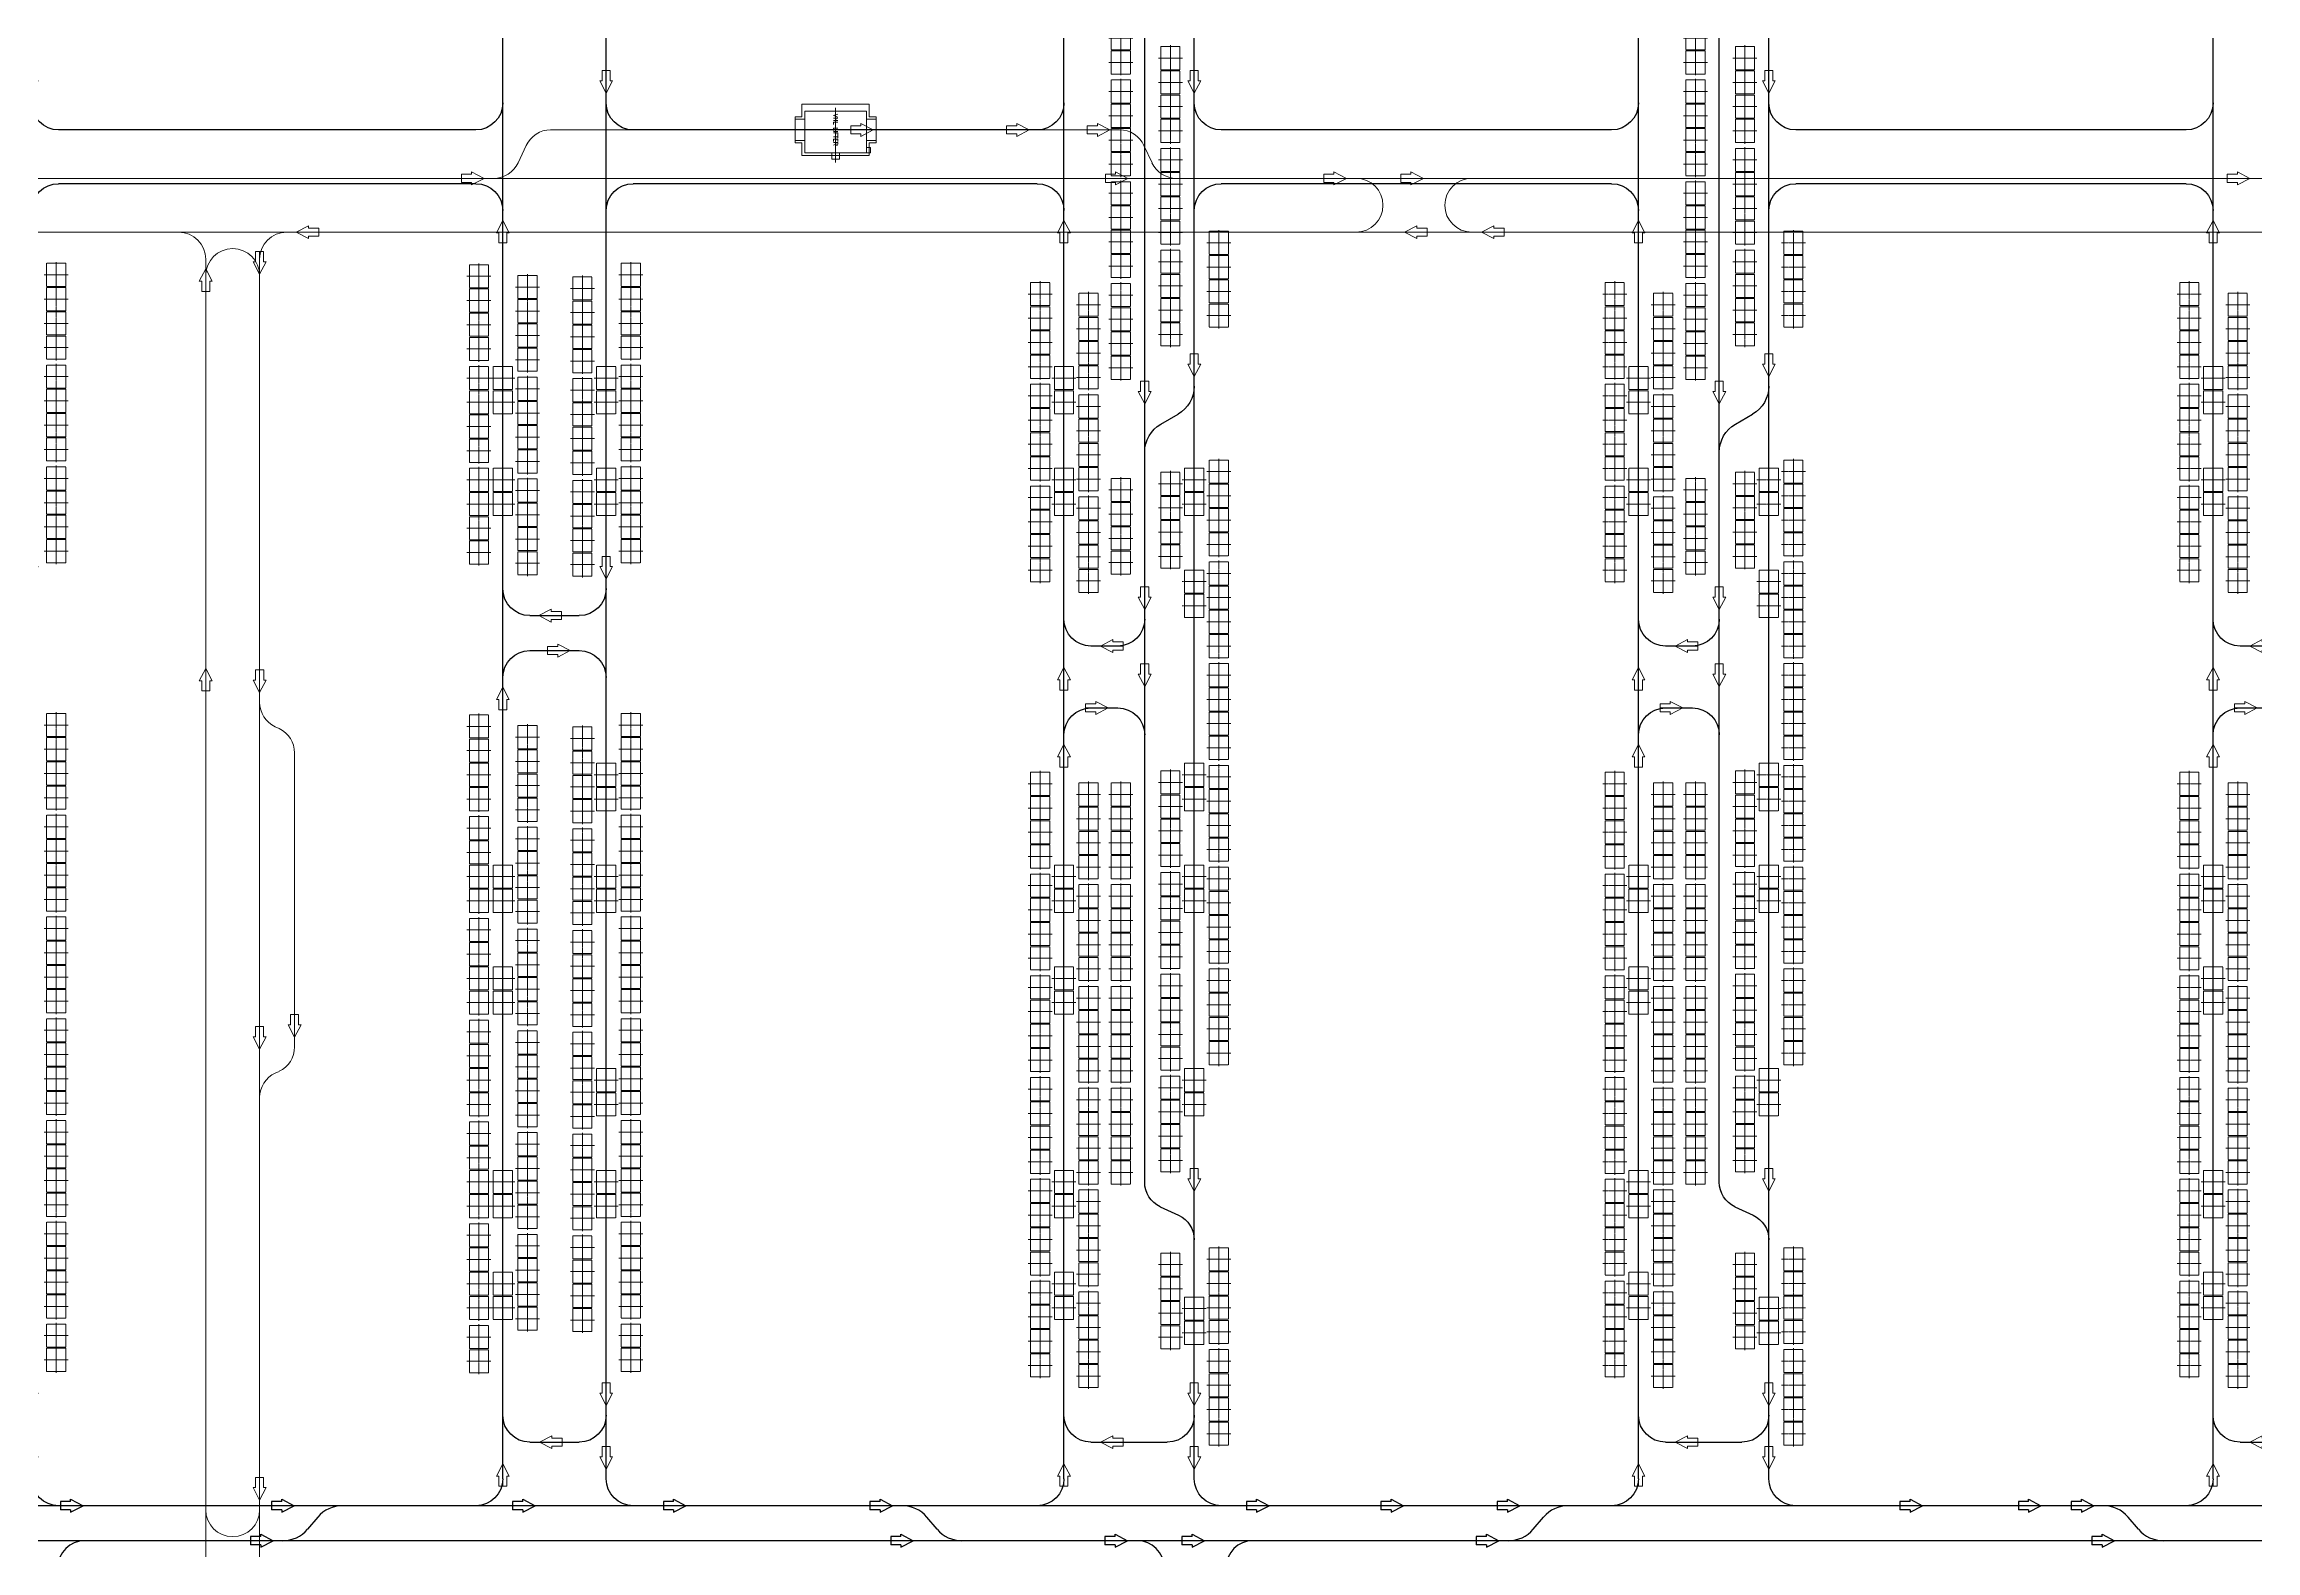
# Model space of a CAD drawing. Header units: millimetres. Extents: x -128 to 670218, y 27186 to 149492.
# Drawn here: x 56097 to 97177, y 80349 to 108326 of the extents above; entities that cross this region are included whole.
import ezdxf
from ezdxf.enums import TextEntityAlignment as Align

# ---------------------------------------------------------------- set-up
doc = ezdxf.new("R2010")
doc.units = ezdxf.units.MM
for name, pattern in [('ACAD_ISO08W100', [36, 24, -3, 6, -3]), ('AM_ISO08W050', [18, 12, -1.5, 3, -1.5]), ('XAT-M16_6F_EQ Layout_20211120$0$ACAD_ISO08W100', [36, 24, -3, 6, -3])]:
    doc.linetypes.add(name, pattern=pattern)
for name, color, linetype, lineweight in [('_CLINE', 4, 'XAT-M16_6F_EQ Layout_20211120$0$ACAD_ISO08W100', 9), ('CL', 4, 'Continuous', 9), ('CLINE', 4, 'ACAD_ISO08W100', 9), ('DIRECT', 40, 'Continuous', 9), ('LINE_EQ', 4, 'AM_ISO08W050', 20), ('LINE_STB', 151, 'Continuous', 30), ('Rail Block(Upper)', 191, 'Continuous', 18), ('Rail_H6022(Upper)', 6, 'Continuous', 18), ('TXT', 3, 'Continuous', 9), ('ZONE', 8, 'Continuous', 9)]:
    doc.layers.add(name, color=color, linetype=linetype, lineweight=lineweight)
doc.layers.add('Rail_H4822(Lower)', color=7, linetype='Continuous')
doc.styles.add('CF-FNT', font='romans.shx', dxfattribs={"width": 0.85, "bigfont": 'bigfont.shx'})

# ---------------------------------------------------------------- blocks, each defined once
blk = doc.blocks.new('*U3')
at = {"color": 0, "linetype": 'ByBlock'}
for p, q in [((-120, -230), (0, 0)), ((0, 0), (0, -420)), ((120, -230), (0, 0)), ((-75, -230), (-120, -230)), ((-75, -230), (-75, -420)), ((75, -230), (75, -420)), ((75, -230), (120, -230)), ((75, -420), (-75, -420))]:
    blk.add_line(p, q, dxfattribs=at)
blk = doc.blocks.new('A$C31676947')
at = {"layer": 'Rail_H4822(Lower)'}
for p, q in [((500, 47250), (500, 500)), ((2420, 47250), (2420, 500)), ((1000, 46570), (1920, 46570)), ((1000, 31870), (1920, 31870)), ((1000, 31220), (1920, 31220)), ((1000, 16520), (1920, 16520)), ((1000, 15870), (1920, 15870)), ((1000, 1180), (1920, 1180))]:
    blk.add_line(p, q, dxfattribs=at)
for centre, start, end in [((0, 47250), 0, 90), ((2920, 47250), 90, 180), ((1000, 46070), 90, 180), ((1920, 46070), 0, 90), ((1000, 32370), 180, 270), ((1920, 32370), 270, 0), ((1000, 30720), 90, 180), ((1920, 30720), 0, 90), ((0, 23700), 270, 0), ((2920, 23700), 180, 270), ((0, 21700), 0, 90), ((2920, 21700), 90, 180), ((1000, 17020), 180, 270), ((1920, 17020), 270, 0), ((1000, 15370), 90, 180), ((1920, 15370), 0, 90), ((1000, 1680), 180, 270), ((1920, 1680), 270, 0), ((0, 500), 270, 0), ((2920, 500), 180, 270)]:
    blk.add_arc(centre, 500, start, end, dxfattribs=at)
at = {"layer": 'DIRECT'}
for p, rotation in [((500, 46970), 180), ((1180, 46570), 89.99999999999999), ((500, 32550), 180), ((500, 23880), 180), ((500, 17200), 180), ((500, 1860), 180), ((1740, 1180), 270), ((500, 680), 180)]:
    blk.add_blockref('*U3', p, dxfattribs=dict(at, rotation=rotation))
for p in [(2420, 47070), (2420, 45890), (2420, 30540), (2420, 21520), (2420, 15190), (2420, 780)]:
    blk.add_blockref('*U3', p, dxfattribs=at)
at = {"layer": 'DIRECT', "lineweight": -2}
for p, rotation in [((1750, 31870), 270), ((1170, 31220), 89.99999999999999), ((1750, 16520), 270), ((1170, 15870), 89.99999999999999)]:
    blk.add_blockref('*U3', p, dxfattribs=dict(at, rotation=rotation))
blk = doc.blocks.new('A$Ca08771bd')
at = {"layer": 'Rail_H4822(Lower)'}
for p, q in [((500, 47250), (500, 500)), ((2920, 47250), (2920, 500)), ((1000, 46570), (2420, 46570)), ((2290, 42199), (2630, 42357)), ((2000, 41745), (2000, 6005)), ((1000, 32935), (1500, 32935)), ((1500, 31785), (1000, 31785)), ((2300, 27664), (2620, 27480)), ((2300, 17736), (2620, 17920)), ((1000, 13615), (1500, 13615)), ((1500, 12465), (1000, 12465)), ((2290, 5552), (2630, 5394)), ((1000, 1180), (2420, 1180))]:
    blk.add_line(p, q, dxfattribs=at)
for centre, radius, start, end in [((0, 47250), 500, 0, 90), ((3420, 47250), 500, 90, 180), ((1000, 46070), 500, 90, 180), ((2420, 46070), 500, 0, 90), ((2420, 42811), 500, 294.8882, 0), ((2500, 41745), 500, 114.8882, 180), ((1000, 33435), 500, 180, 270), ((1500, 33435), 500, 270, 0), ((1000, 31285), 500, 90, 180), ((1500, 31285), 500, 0, 90), ((2600, 28184), 600, 180, 240), ((2320, 26960), 600, 0, 60), ((0, 23700), 500, 270, 0), ((3420, 23700), 500, 180, 270), ((0, 21700), 500, 0, 90), ((3420, 21700), 500, 90, 180), ((2320, 18440), 600, 300, 0), ((2600, 17216), 600, 120, 180), ((1000, 14115), 500, 180, 270), ((1500, 14115), 500, 270, 0), ((1000, 11965), 500, 90, 180), ((1500, 11965), 500, 0, 90), ((2500, 6005), 500, 180, 245.1118), ((2420, 4940), 500, 0, 65.1118), ((1000, 1680), 500, 180, 270), ((2420, 1680), 500, 270, 0), ((0, 500), 500, 270, 0), ((3420, 500), 500, 180, 270)]:
    blk.add_arc(centre, radius, start, end, dxfattribs=at)
at = {"layer": 'DIRECT'}
for p, rotation in [((500, 46970), 180), ((1180, 46570), 90), ((500, 33615), 180), ((1320, 32935), 270), ((500, 32185), 180), ((1180, 31785), 90), ((500, 23880), 180), ((500, 14295), 180), ((1320, 13615), 270), ((500, 12865), 180), ((1180, 12465), 90), ((500, 1860), 180), ((2240, 1180), 270), ((500, 680), 180)]:
    blk.add_blockref('*U3', p, dxfattribs=dict(at, rotation=rotation))
for p in [(2920, 47070), (2920, 45890), (2920, 41911), (2000, 32535), (2000, 31105), (2920, 21520), (2000, 13215), (2000, 11785), (2920, 780)]:
    blk.add_blockref('*U3', p, dxfattribs=at)
at = {"layer": 'DIRECT', "lineweight": -2}
for p in [(2000, 27287), (2920, 26780), (2920, 17543), (2000, 17036), (2920, 4760)]:
    blk.add_blockref('*U3', p, dxfattribs=at)
blk = doc.blocks.new('*U815')
at = {"color": 0, "linetype": 'ByBlock'}
for p, q in [((-120, -230), (0, 0)), ((0, 0), (0, -420)), ((120, -230), (0, 0)), ((-75, -230), (-120, -230)), ((-75, -230), (-75, -420)), ((75, -230), (75, -420)), ((75, -230), (120, -230)), ((75, -420), (-75, -420))]:
    blk.add_line(p, q, dxfattribs=at)
blk = doc.blocks.new('*U816')
at = {"color": 0, "linetype": 'ByBlock'}
for p, q in [((-120, -230), (0, 0)), ((0, 0), (0, -420)), ((120, -230), (0, 0)), ((-75, -230), (-120, -230)), ((-75, -230), (-75, -420)), ((75, -230), (75, -420)), ((75, -230), (120, -230)), ((75, -420), (-75, -420))]:
    blk.add_line(p, q, dxfattribs=at)
blk = doc.blocks.new('*U807')
at = {"color": 0, "linetype": 'ByBlock'}
for p, q in [((-120, -230), (0, 0)), ((0, 0), (0, -420)), ((120, -230), (0, 0)), ((-75, -230), (-120, -230)), ((-75, -230), (-75, -420)), ((75, -230), (75, -420)), ((75, -230), (120, -230)), ((75, -420), (-75, -420))]:
    blk.add_line(p, q, dxfattribs=at)
blk = doc.blocks.new('*U123')
at = {"color": 0, "linetype": 'ByBlock'}
for p, q in [((-120, -230), (0, 0)), ((0, 0), (0, -420)), ((120, -230), (0, 0)), ((-75, -230), (-120, -230)), ((-75, -230), (-75, -420)), ((75, -230), (75, -420)), ((75, -230), (120, -230)), ((75, -420), (-75, -420))]:
    blk.add_line(p, q, dxfattribs=at)
blk = doc.blocks.new('*U124')
at = {"color": 0, "linetype": 'ByBlock'}
for p, q in [((-120, -230), (0, 0)), ((0, 0), (0, -420)), ((120, -230), (0, 0)), ((-75, -230), (-120, -230)), ((-75, -230), (-75, -420)), ((75, -230), (75, -420)), ((75, -230), (120, -230)), ((75, -420), (-75, -420))]:
    blk.add_line(p, q, dxfattribs=at)
blk = doc.blocks.new('*U127')
at = {"color": 0, "linetype": 'ByBlock'}
for p, q in [((-120, -230), (0, 0)), ((0, 0), (0, -420)), ((120, -230), (0, 0)), ((-75, -230), (-120, -230)), ((-75, -230), (-75, -420)), ((75, -230), (75, -420)), ((75, -230), (120, -230)), ((75, -420), (-75, -420))]:
    blk.add_line(p, q, dxfattribs=at)
blk = doc.blocks.new('*U128')
at = {"color": 0, "linetype": 'ByBlock'}
for p, q in [((-120, -230), (0, 0)), ((0, 0), (0, -420)), ((120, -230), (0, 0)), ((-75, -230), (-120, -230)), ((-75, -230), (-75, -420)), ((75, -230), (75, -420)), ((75, -230), (120, -230)), ((75, -420), (-75, -420))]:
    blk.add_line(p, q, dxfattribs=at)
blk = doc.blocks.new('*U558')
at = {"color": 0, "linetype": 'ByBlock'}
for p, q in [((-120, -230), (0, 0)), ((0, 0), (0, -420)), ((120, -230), (0, 0)), ((-75, -230), (-120, -230)), ((-75, -230), (-75, -420)), ((75, -230), (75, -420)), ((75, -230), (120, -230)), ((75, -420), (-75, -420))]:
    blk.add_line(p, q, dxfattribs=at)
blk = doc.blocks.new('*U477')
at = {"color": 0, "linetype": 'ByBlock'}
for p, q in [((-120, -230), (0, 0)), ((0, 0), (0, -420)), ((120, -230), (0, 0)), ((-75, -230), (-120, -230)), ((-75, -230), (-75, -420)), ((75, -230), (75, -420)), ((75, -230), (120, -230)), ((75, -420), (-75, -420))]:
    blk.add_line(p, q, dxfattribs=at)
blk = doc.blocks.new('*U449')
at = {"color": 0, "linetype": 'ByBlock'}
for p, q in [((-120, -230), (0, 0)), ((0, 0), (0, -420)), ((120, -230), (0, 0)), ((-75, -230), (-120, -230)), ((-75, -230), (-75, -420)), ((75, -230), (75, -420)), ((75, -230), (120, -230)), ((75, -420), (-75, -420))]:
    blk.add_line(p, q, dxfattribs=at)
blk = doc.blocks.new('*U451')
at = {"color": 0, "linetype": 'ByBlock'}
for p, q in [((-120, -230), (0, 0)), ((0, 0), (0, -420)), ((120, -230), (0, 0)), ((-75, -230), (-120, -230)), ((-75, -230), (-75, -420)), ((75, -230), (75, -420)), ((75, -230), (120, -230)), ((75, -420), (-75, -420))]:
    blk.add_line(p, q, dxfattribs=at)
blk = doc.blocks.new('*U783')
at = {"color": 0, "linetype": 'ByBlock'}
for p, q in [((-120, -230), (0, 0)), ((0, 0), (0, -420)), ((120, -230), (0, 0)), ((-75, -230), (-120, -230)), ((-75, -230), (-75, -420)), ((75, -230), (75, -420)), ((75, -230), (120, -230)), ((75, -420), (-75, -420))]:
    blk.add_line(p, q, dxfattribs=at)
blk = doc.blocks.new('*U785')
at = {"color": 0, "linetype": 'ByBlock'}
for p, q in [((-120, -230), (0, 0)), ((0, 0), (0, -420)), ((120, -230), (0, 0)), ((-75, -230), (-120, -230)), ((-75, -230), (-75, -420)), ((75, -230), (75, -420)), ((75, -230), (120, -230)), ((75, -420), (-75, -420))]:
    blk.add_line(p, q, dxfattribs=at)
blk = doc.blocks.new('*U288')
at = {"color": 0, "linetype": 'ByBlock'}
for p, q in [((-120, -230), (0, 0)), ((0, 0), (0, -420)), ((120, -230), (0, 0)), ((-75, -230), (-120, -230)), ((-75, -230), (-75, -420)), ((75, -230), (75, -420)), ((75, -230), (120, -230)), ((75, -420), (-75, -420))]:
    blk.add_line(p, q, dxfattribs=at)
blk = doc.blocks.new('*U289')
at = {"color": 0, "linetype": 'ByBlock'}
for p, q in [((-120, -230), (0, 0)), ((0, 0), (0, -420)), ((120, -230), (0, 0)), ((-75, -230), (-120, -230)), ((-75, -230), (-75, -420)), ((75, -230), (75, -420)), ((75, -230), (120, -230)), ((75, -420), (-75, -420))]:
    blk.add_line(p, q, dxfattribs=at)
blk = doc.blocks.new('*U294')
at = {"color": 0, "linetype": 'ByBlock'}
for p, q in [((-120, -230), (0, 0)), ((0, 0), (0, -420)), ((120, -230), (0, 0)), ((-75, -230), (-120, -230)), ((-75, -230), (-75, -420)), ((75, -230), (75, -420)), ((75, -230), (120, -230)), ((75, -420), (-75, -420))]:
    blk.add_line(p, q, dxfattribs=at)
blk = doc.blocks.new('*U295')
at = {"color": 0, "linetype": 'ByBlock'}
for p, q in [((-120, -230), (0, 0)), ((0, 0), (0, -420)), ((120, -230), (0, 0)), ((-75, -230), (-120, -230)), ((-75, -230), (-75, -420)), ((75, -230), (75, -420)), ((75, -230), (120, -230)), ((75, -420), (-75, -420))]:
    blk.add_line(p, q, dxfattribs=at)
blk = doc.blocks.new('EG-TR_ARW_1-2')
at = {"color": 0, "linetype": 'ByBlock'}
for p, q in [((-120, -230), (0, 0)), ((0, 0), (0, -420)), ((120, -230), (0, 0)), ((-75, -230), (-120, -230)), ((-75, -230), (-75, -420)), ((75, -230), (75, -420)), ((75, -230), (120, -230)), ((75, -420), (-75, -420))]:
    blk.add_line(p, q, dxfattribs=at)
blk = doc.blocks.new('A$C90e8e326')
at = {"layer": 'Rail_H6022(Upper)'}
for p, q in [((64465, 77400), (75034, 77400)), ((63862, 76790), (64011, 77110)), ((75637, 76790), (75488, 77110)), ((5741, 76500), (198816, 76500)), ((198816, 75500), (6741, 75500)), ((58060, 75000), (58060, 28750)), ((59060, 75000), (59060, 28750)), ((59421, 66284), (59350, 66316)), ((59710, 65830), (59710, 60370)), ((59421, 59916), (59350, 59884))]:
    blk.add_line(p, q, dxfattribs=at)
for centre, start, end in [((64465, 76900), 90, 155.1118), ((75034, 76900), 24.8882, 90), ((63409, 77000), 270, 335.1118), ((76090, 77000), 204.8882, 270), ((79427, 76000), 270, 90), ((81577, 76000), 90, 270), ((57560, 75000), 0, 90), ((58560, 74695), 0, 180), ((59560, 75000), 90, 180), ((59560, 66770), 180, 245.1118), ((59210, 65830), 0, 65.1118), ((59210, 60370), 294.8882, 0), ((59560, 59430), 114.8882, 180), ((58560, 51775), 180, 0)]:
    blk.add_arc(centre, 500, start, end, dxfattribs=at)
at = {"layer": 'Rail_H6022(Upper)', "lineweight": -2, "xscale": -1, "rotation": 270}
for p in [(73354, 77400), (63229, 76500), (96028, 76500)]:
    blk.add_blockref('EG-TR_ARW_1-2', p, dxfattribs=at)
at = {"layer": 'Rail_H6022(Upper)'}
for p, xscale, rotation in [((74854, 77400), -1, 270), ((75190, 76500), -1, 270), ((79247, 76500), -1, 270), ((80677, 76500), -1, 270), ((59740, 75500), -1.000000000000001, 90), ((80327, 75500), -1.000000000000001, 90), ((81757, 75500), -1.000000000000001, 90), ((59060, 74720), -1, 180), ((59061, 66950), -1, 180), ((59710, 60550), -1, 180), ((59060, 60330), -1, 180), ((59060, 51955), -1, 180)]:
    blk.add_blockref('EG-TR_ARW_1-2', p, dxfattribs=dict(at, xscale=xscale, rotation=rotation))
at = {"layer": 'Rail_H6022(Upper)', "xscale": -1}
for p in [(58060, 74820), (58060, 67400)]:
    blk.add_blockref('EG-TR_ARW_1-2', p, dxfattribs=at)
blk = doc.blocks.new('*U825')
at = {"color": 0, "linetype": 'ByBlock', "lineweight": -2}
for points in [[(-350, -575), (-350, 575), (425, 575), (425, -575)], [(196, 575), (196, 750), (-196, 750), (-196, 575)], [(545, -72), (545, 72), (425, 72), (425, -72)], [(196, -750), (196, -575), (-196, -575), (-196, -750)]]:
    blk.add_lwpolyline(points, close=True, dxfattribs=at)
at = {"color": 0}
blk.add_lwpolyline([(325, 650), (325, 575), (425, 575), (425, 650)], close=True, dxfattribs=at)
at = {"layer": 'CL'}
blk.add_line((0, 750), (0, -750), dxfattribs=at)
at = {"layer": 'CLINE'}
blk.add_line((-411, 0), (604, 0), dxfattribs=at)
at = {"layer": 'ZONE'}
for p, q in [((-240, 625), (-475, 625)), ((-475, 625), (-475, -625)), ((-240, 625), (-240, 750)), ((-240, 750), (240, 750)), ((240, 750), (240, 625)), ((240, 625), (475, 625)), ((475, 625), (475, -625)), ((-475, -625), (-240, -625)), ((-240, -625), (-240, -750)), ((-240, -750), (240, -750)), ((240, -750), (240, -625)), ((475, -625), (240, -625))]:
    blk.add_line(p, q, dxfattribs=at)
at = {"layer": 'DIRECT', "lineweight": -2}
blk.add_blockref('EG-TR_ARW_1-2', (0, 700), dxfattribs=at)
at = {"layer": 'TXT', "style": 'CF-FNT', "flags": 8}
blk.add_attdef('UNITID', text='', height=80, dxfattribs=at).set_placement((0, 0), align=Align.MIDDLE_CENTER)
blk = doc.blocks.new('XAT-M16_6F_EQ Layout_20211120$0$EG-12_FOUP_(01)-pv')
at = {"layer": '_CLINE'}
for p, q in [((0, 211), (0, -235)), ((-239, -12), (239, -12))]:
    blk.add_line(p, q, dxfattribs=at)
at = {"layer": 'LINE_EQ'}
blk.add_lwpolyline([(-215, 166), (-215, -190), (215, -190), (215, 166)], close=True, dxfattribs=at)
blk = doc.blocks.new('A$Cb83e1a90')
at = {"rotation": 89.99999999999999}
for p in [(-955, -909), (-955, -1359), (-955, -1809), (-955, -2259)]:
    blk.add_blockref('XAT-M16_6F_EQ Layout_20211120$0$EG-12_FOUP_(01)-pv', p, dxfattribs=at)
blk = doc.blocks.new('A$Ca79c4620')
at = {"rotation": 89.99999999999999}
for p in [(945, -882), (945, -1332), (945, -1782), (945, -2232)]:
    blk.add_blockref('XAT-M16_6F_EQ Layout_20211120$0$EG-12_FOUP_(01)-pv', p, dxfattribs=at)

msp = doc.modelspace()

# ---------------------------------------------------------------- linework, layer by layer
at = {"layer": 'Rail_H4822(Lower)'}
for p, q in [((64116, 106736), (56363, 106736)), ((74539, 106736), (67036, 106736)), ((85212, 106736), (77959, 106736)), ((95885, 106736), (88632, 106736)), ((64116, 105736), (56363, 105736)), ((74539, 105736), (67036, 105736)), ((85212, 105736), (77959, 105736)), ((95885, 105736), (88632, 105736)), ((78898, 81186), (2038, 81186)), ((61181, 80975), (60989, 80748)), ((72683, 80748), (72492, 80975)), ((331888, 81186), (78898, 81186)), ((83757, 80748), (83949, 80975)), ((94998, 80748), (94806, 80975)), ((76271, 80536), (7874, 80536)), ((343374, 80536), (76271, 80536))]:
    msp.add_line(p, q, dxfattribs=at)
for centre, radius, start, end in [((61638, 80586), 600, 90, 139.6984), ((72034, 80586), 600, 40.3016, 90), ((84406, 80586), 600, 90, 139.6984), ((94348, 80586), 600, 40.3016, 90), ((56851, 80036), 500, 90, 270), ((60531, 81136), 600, 270, 319.6984), ((73141, 81136), 600, 220.3016, 270), ((76401, 80036), 500, 270, 90), ((78551, 80036), 500, 90, 270), ((83299, 81136), 600, 270, 319.6984), ((95455, 81136), 600, 220.3016, 270)]:
    msp.add_arc(centre, radius, start, end, dxfattribs=at)

# ---------------------------------------------------------------- block references
at = {"layer": 'LINE_EQ', "rotation": 89.99999999999999}
for p in [(64604, 102127), (66524, 102127), (75027, 102127), (85700, 102127), (96373, 102127), (64604, 101677), (66524, 101677), (75027, 101677), (85700, 101677), (96373, 101677), (64604, 100237), (66524, 100237), (75027, 100237), (77447, 100237), (85700, 100237), (88120, 100237), (96373, 100237), (64604, 99787), (66524, 99787), (75027, 99787), (77447, 99787), (85700, 99787), (88120, 99787), (96373, 99787), (77447, 98347), (88120, 98347), (77447, 97897), (88120, 97897), (66524, 94758), (77447, 94758), (88120, 94758), (66524, 94308), (77447, 94308), (88120, 94308), (64604, 92868), (66524, 92868), (75027, 92868), (77447, 92868), (85700, 92868), (88120, 92868), (96373, 92868), (64604, 92418), (66524, 92418), (75027, 92418), (77447, 92418), (85700, 92418), (88120, 92418), (96373, 92418), (64604, 90978), (75027, 90978), (85700, 90978), (96373, 90978), (64604, 90528), (75027, 90528), (85700, 90528), (96373, 90528), (66524, 89088), (77447, 89088), (88120, 89088), (66524, 88638), (77447, 88638), (88120, 88638), (64604, 87198), (66524, 87198), (75027, 87198), (85700, 87198), (96373, 87198), (64604, 86748), (66524, 86748), (75027, 86748), (85700, 86748), (96373, 86748), (64604, 85308), (75027, 85308), (85700, 85308), (96373, 85308), (64604, 84858), (75027, 84858), (77447, 84846), (85700, 84858), (88120, 84846), (96373, 84858), (77447, 84396), (88120, 84396)]:
    msp.add_blockref('XAT-M16_6F_EQ Layout_20211120$0$EG-12_FOUP_(01)-pv', p, dxfattribs=at)
at = {"layer": 'LINE_STB'}
for name, p in [('A$Cb83e1a90', (77039, 110247)), ('A$Cb83e1a90', (87712, 110247)), ('A$Cb83e1a90', (77959, 108977)), ('A$Cb83e1a90', (88632, 108977)), ('A$Cb83e1a90', (77039, 108357)), ('A$Cb83e1a90', (87712, 108357)), ('A$Cb83e1a90', (77959, 107087)), ('A$Cb83e1a90', (88632, 107087)), ('A$Cb83e1a90', (77039, 106467)), ('A$Cb83e1a90', (87712, 106467)), ('A$Cb83e1a90', (78859, 105546)), ('A$Cb83e1a90', (89532, 105546)), ('A$Cb83e1a90', (77959, 105197)), ('A$Cb83e1a90', (88632, 105197)), ('A$Cb83e1a90', (75539, 104596)), ('A$Cb83e1a90', (77039, 104577)), ('A$Cb83e1a90', (86212, 104596)), ('A$Cb83e1a90', (87712, 104577)), ('A$Cb83e1a90', (96885, 104596)), ('A$Cb83e1a90', (75539, 102706)), ('A$Cb83e1a90', (86212, 102706)), ('A$Cb83e1a90', (96885, 102706)), ('A$Cb83e1a90', (77039, 100958)), ('A$Cb83e1a90', (77959, 101073)), ('A$Cb83e1a90', (78859, 101298)), ('A$Cb83e1a90', (87712, 100958)), ('A$Cb83e1a90', (88632, 101073)), ('A$Cb83e1a90', (89532, 101298)), ('A$Cb83e1a90', (75539, 100816)), ('A$Cb83e1a90', (86212, 100816)), ('A$Cb83e1a90', (96885, 100816)), ('A$Cb83e1a90', (78859, 99408)), ('A$Cb83e1a90', (89532, 99408)), ('A$Cb83e1a90', (78859, 97518)), ('A$Cb83e1a90', (89532, 97518)), ('A$Cb83e1a90', (78859, 95628)), ('A$Cb83e1a90', (89532, 95628)), ('A$Cb83e1a90', (75539, 95501)), ('A$Cb83e1a90', (77039, 95303)), ('A$Ca79c4620', (76059, 95501)), ('A$Cb83e1a90', (86212, 95501)), ('A$Cb83e1a90', (87712, 95303)), ('A$Ca79c4620', (86732, 95501)), ('A$Cb83e1a90', (96885, 95501)), ('A$Cb83e1a90', (75539, 93611)), ('A$Ca79c4620', (76059, 93611)), ('A$Cb83e1a90', (78859, 93738)), ('A$Cb83e1a90', (86212, 93611)), ('A$Ca79c4620', (86732, 93611)), ('A$Cb83e1a90', (89532, 93738)), ('A$Cb83e1a90', (96885, 93611)), ('A$Cb83e1a90', (77039, 93413)), ('A$Cb83e1a90', (87712, 93413)), ('A$Cb83e1a90', (75539, 91721)), ('A$Cb83e1a90', (77039, 91523)), ('A$Ca79c4620', (76059, 91721)), ('A$Cb83e1a90', (78859, 91848)), ('A$Cb83e1a90', (86212, 91721)), ('A$Cb83e1a90', (87712, 91523)), ('A$Ca79c4620', (86732, 91721)), ('A$Cb83e1a90', (89532, 91848)), ('A$Cb83e1a90', (96885, 91721)), ('A$Cb83e1a90', (75539, 89831)), ('A$Ca79c4620', (76059, 89831)), ('A$Cb83e1a90', (86212, 89831)), ('A$Ca79c4620', (86732, 89831)), ('A$Cb83e1a90', (96885, 89831)), ('A$Cb83e1a90', (77039, 89633)), ('A$Cb83e1a90', (87712, 89633)), ('A$Cb83e1a90', (75539, 87941)), ('A$Cb83e1a90', (86212, 87941)), ('A$Cb83e1a90', (96885, 87941)), ('A$Ca79c4620', (76059, 86545)), ('A$Cb83e1a90', (78859, 86671)), ('A$Ca79c4620', (86732, 86545)), ('A$Cb83e1a90', (89532, 86671)), ('A$Cb83e1a90', (75539, 86051)), ('A$Cb83e1a90', (86212, 86051)), ('A$Cb83e1a90', (96885, 86051)), ('A$Cb83e1a90', (78859, 84781)), ('A$Cb83e1a90', (89532, 84781))]:
    msp.add_blockref(name, p, dxfattribs=at)
at = {"layer": 'LINE_STB', "rotation": 89.99999999999999}
for p in [(56308, 104043), (64161, 104017), (65061, 103818), (66081, 103792), (66981, 104043), (56308, 103593), (64161, 103567), (65061, 103368), (66081, 103342), (66981, 103593), (75484, 103489), (86157, 103489), (96830, 103489), (56308, 103143), (64161, 103117), (65061, 102918), (66081, 102892), (66981, 103143), (75484, 103039), (86157, 103039), (96830, 103039), (56308, 102693), (64161, 102667), (65061, 102468), (66981, 102693), (75484, 102589), (86157, 102589), (96830, 102589), (56308, 102153), (64161, 102127), (66081, 102442), (66981, 102153), (75484, 102139), (86157, 102139), (96830, 102139), (56308, 101703), (64161, 101677), (65061, 101928), (66081, 101902), (66981, 101703), (56308, 101253), (65061, 101478), (66081, 101452), (66981, 101253), (75484, 101599), (86157, 101599), (96830, 101599), (64161, 101227), (65061, 101028), (66081, 101002), (75484, 101149), (86157, 101149), (96830, 101149), (56308, 100803), (64161, 100777), (65061, 100578), (66081, 100552), (66981, 100803), (75484, 100699), (86157, 100699), (96830, 100699), (56308, 100263), (64161, 100237), (65061, 100038), (66081, 100012), (66981, 100263), (75484, 100249), (86157, 100249), (96830, 100249), (56308, 99813), (64161, 99787), (65061, 99588), (66981, 99813), (75484, 99709), (86157, 99709), (96830, 99709), (56308, 99363), (64161, 99337), (66081, 99562), (66981, 99363), (75484, 99259), (86157, 99259), (96830, 99259), (56308, 98913), (64161, 98887), (65061, 99138), (66081, 99112), (66981, 98913), (75484, 98809), (86157, 98809), (96830, 98809), (65061, 98688), (66081, 98662), (75484, 98359), (86157, 98359), (96830, 98359), (56308, 95684), (64161, 95658), (66981, 95684), (56308, 95234), (64161, 95208), (65061, 95459), (66081, 95433), (66981, 95234), (56308, 94784), (64161, 94758), (65061, 95009), (66081, 94983), (66981, 94784), (56308, 94334), (64161, 94308), (65061, 94559), (66081, 94533), (66981, 94334), (75484, 94394), (86157, 94394), (96830, 94394), (65061, 94109), (66081, 94083), (75484, 93944), (86157, 93944), (96830, 93944), (56308, 93794), (64161, 93768), (65061, 93569), (66081, 93543), (66981, 93794), (75484, 93494), (86157, 93494), (96830, 93494), (56308, 93344), (64161, 93318), (65061, 93119), (66081, 93093), (66981, 93344), (75484, 93044), (86157, 93044), (96830, 93044), (56308, 92894), (64161, 92868), (65061, 92669), (66081, 92643), (66981, 92894), (56308, 92444), (64161, 92418), (65061, 92219), (66081, 92193), (66981, 92444), (75484, 92504), (86157, 92504), (96830, 92504), (56308, 91904), (64161, 91878), (66981, 91904), (75484, 92054), (86157, 92054), (96830, 92054), (56308, 91454), (64161, 91428), (65061, 91679), (66081, 91653), (66981, 91454), (75484, 91604), (86157, 91604), (96830, 91604), (56308, 91004), (64161, 90978), (65061, 91229), (66081, 91203), (66981, 91004), (75484, 91154), (86157, 91154), (96830, 91154), (56308, 90554), (65061, 90779), (66081, 90753), (66981, 90554), (75484, 90614), (86157, 90614), (96830, 90614), (64161, 90528), (65061, 90329), (66081, 90303), (75484, 90164), (86157, 90164), (96830, 90164), (56308, 90014), (64161, 89988), (65061, 89789), (66081, 89763), (66981, 90014), (56308, 89564), (64161, 89538), (65061, 89339), (66981, 89564), (75484, 89714), (86157, 89714), (96830, 89714), (56308, 89114), (64161, 89088), (66081, 89313), (66981, 89114), (75484, 89264), (86157, 89264), (96830, 89264), (56308, 88664), (64161, 88638), (65061, 88889), (66081, 88863), (66981, 88664), (75484, 88724), (86157, 88724), (96830, 88724), (56308, 88124), (64161, 88098), (65061, 88439), (66081, 88413), (66981, 88124), (75484, 88274), (86157, 88274), (96830, 88274), (56308, 87674), (65061, 87899), (66081, 87873), (66981, 87674), (75484, 87824), (86157, 87824), (96830, 87824), (64161, 87648), (65061, 87449), (66081, 87423), (75484, 87374), (86157, 87374), (96830, 87374), (56308, 87224), (64161, 87198), (65061, 86999), (66081, 86973), (66981, 87224), (56308, 86774), (64161, 86748), (65061, 86549), (66081, 86523), (66981, 86774), (75484, 86834), (86157, 86834), (96830, 86834), (56308, 86234), (64161, 86208), (66981, 86234), (75484, 86384), (86157, 86384), (96830, 86384), (56308, 85784), (64161, 85758), (65061, 86009), (66081, 85983), (66981, 85784), (75484, 85934), (86157, 85934), (96830, 85934), (56308, 85334), (64161, 85308), (65061, 85559), (66081, 85533), (66981, 85334), (75484, 85484), (86157, 85484), (96830, 85484), (56308, 84884), (64161, 84858), (65061, 85109), (66081, 85083), (66981, 84884), (75484, 84944), (86157, 84944), (96830, 84944), (65061, 84659), (66081, 84633), (75484, 84494), (86157, 84494), (96830, 84494), (56308, 84344), (64161, 84318), (66981, 84344), (75484, 84044), (86157, 84044), (96830, 84044), (56308, 83894), (64161, 83868), (66981, 83894), (75484, 83594), (86157, 83594), (96830, 83594)]:
    msp.add_blockref('XAT-M16_6F_EQ Layout_20211120$0$EG-12_FOUP_(01)-pv', p, dxfattribs=at)
at = {"layer": 'Rail Block(Upper)'}
ref = msp.add_blockref('*U825', (70798, 106736), dxfattribs=dict(at, rotation=270))
ref.add_attrib('UNITID', 'VHL LIFTER', dxfattribs={"layer": 'TXT', "height": 80, "rotation": 270, "style": 'CF-FNT'}).set_placement((70798, 106736), align=Align.MIDDLE_CENTER)
at = {"layer": 'Rail_H4822(Lower)', "xscale": -1}
for name, p, rotation in [('A$C31676947', (53443, 128936), 180), ('A$C31676947', (64116, 128936), 180), ('A$Ca08771bd', (74539, 128936), 180), ('A$Ca08771bd', (85212, 128936), 180), ('A$Ca08771bd', (95885, 128936), 180), ('*U807', (56818, 81186), 270), ('*U123', (60738, 81186), 270), ('*U815', (65218, 81186), 270), ('*U816', (68018, 81186), 270), ('*U127', (71854, 81186), 270), ('*U451', (78848, 81186), 270), ('*U785', (81348, 81186), 270), ('*U294', (83506, 81186), 270), ('*U449', (90988, 81186), 270), ('*U783', (93188, 81186), 270), ('*U288', (94169, 81186), 270), ('*U124', (60351, 80536), 270), ('*U128', (72241, 80536), 270), ('*U477', (76221, 80536), 270), ('*U558', (77651, 80536), 270), ('*U295', (83119, 80536), 270), ('*U289', (94555, 80536), 270)]:
    msp.add_blockref(name, p, dxfattribs=dict(at, rotation=rotation))
at = {"layer": 'Rail_H4822(Lower)'}
msp.add_blockref('A$C90e8e326', (1038, 29336), dxfattribs=at)

doc.saveas('drawing.dxf')
